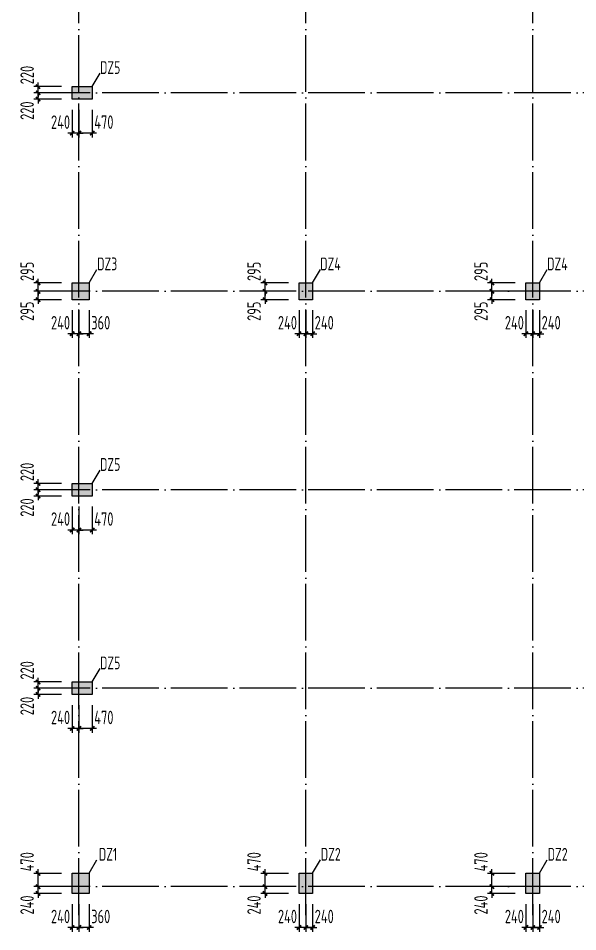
# Model space of a CAD drawing. Extents: x 492302 to 683319, y -252071 to 755100.
# Drawn here: x 525350 to 545075, y 493179 to 525401 of the extents above; entities that cross this region are included whole.
import ezdxf
from ezdxf.enums import TextEntityAlignment as Align

# ---------------------------------------------------------------- set-up
doc = ezdxf.new("R2010")
doc.units = 0
doc.header["$LTSCALE"] = 1000
doc.header["$MEASUREMENT"] = 0
doc.linetypes.add('DOTE', pattern=[2.42, 2, -0.2, 0.02, -0.2])
doc.layers.get('Defpoints').update_dxf_attribs({"color": 250})
for name, color, linetype in [('COLU', 253, 'Continuous'), ('COLU_DIM', 3, 'Continuous'), ('COLU_HATCH', 251, 'Continuous'), ('DOTE', 14, 'DOTE'), ('STAIR', 3, 'Continuous')]:
    doc.layers.add(name, color=color, linetype=linetype)
doc.styles.add('TSSD_Dimension', font='Tssdeng.shx', dxfattribs={"width": 0.7, "bigfont": 'hztxt.shx'})
doc.styles.add('TSSD_REIN', font='tssdeng.shx', dxfattribs={"width": 0.7, "bigfont": 'tssdchn.shx'})
doc.dimstyles.new('TSSD_150_150', dxfattribs={"dimtxt": 475, "dimasz": 150, "dimexe": 150, "dimexo": 375, "dimgap": 150, "dimtad": 1, "dimdec": 0, "dimzin": 0, "dimdsep": 46, "dimtxsty": 'TSSD_Dimension', "dimblk": 'ARCHTICK', "dimcen": 0, "dimdle": 150, "dimclrt": 7, "dimadec": 0, "dimazin": 0, "dimtfac": 1, "dimtdec": 0, "dimtix": 1, "dimtmove": 2, "dimatfit": 3, "dimfxl": 0, "dimtolj": 1, "dimtzin": 0, "dimarcsym": 0})

# ---------------------------------------------------------------- blocks, each defined once
blk = doc.blocks.new('_ArchTick')
at = {"color": 0, "linetype": 'ByBlock', "const_width": 0.4}
blk.add_lwpolyline([(-0.5, -0.5), (0.5, 0.5)], dxfattribs=at)
blk = doc.blocks.new('*D356')
at = {"layer": 'COLU_DIM', "color": 0, "lineweight": -2}
for p, q in [((535489, 494154), (535489, 493179)), ((535729, 494154), (535729, 493179)), ((535489, 493329), (535339, 493329)), ((535729, 493329), (535489, 493329)), ((535729, 493329), (535879, 493329))]:
    blk.add_line(p, q, dxfattribs=at)
at = {"layer": 'Defpoints', "color": 0}
for p in [(535489, 494529), (535729, 494529), (535489, 493329)]:
    blk.add_point(p, dxfattribs=at)
at = {"layer": 'COLU_DIM', "color": 0, "lineweight": -2, "xscale": 150, "yscale": 150, "zscale": 150}
blk.add_blockref('_ArchTick', (535489, 493329), dxfattribs=at)
at = {"layer": 'COLU_DIM', "color": 0, "lineweight": -2, "xscale": 150, "yscale": 150, "zscale": 150, "rotation": 180}
blk.add_blockref('_ArchTick', (535729, 493329), dxfattribs=at)
at = {"layer": 'COLU_DIM', "color": 7, "insert": (536138, 493717), "char_height": 475, "attachment_point": 5, "style": 'TSSD_Dimension'}
blk.add_mtext('\\A1;240', dxfattribs=at)
blk = doc.blocks.new('*D357')
at = {"layer": 'COLU_DIM', "color": 0, "lineweight": -2}
for p, q in [((535249, 494154), (535249, 493179)), ((535489, 494154), (535489, 493179)), ((535249, 493329), (535099, 493329)), ((535489, 493329), (535249, 493329)), ((535489, 493329), (535639, 493329))]:
    blk.add_line(p, q, dxfattribs=at)
at = {"layer": 'Defpoints', "color": 0}
for p in [(535249, 494529), (535489, 494529), (535249, 493329)]:
    blk.add_point(p, dxfattribs=at)
at = {"layer": 'COLU_DIM', "color": 0, "lineweight": -2, "xscale": 150, "yscale": 150, "zscale": 150}
blk.add_blockref('_ArchTick', (535249, 493329), dxfattribs=at)
at = {"layer": 'COLU_DIM', "color": 0, "lineweight": -2, "xscale": 150, "yscale": 150, "zscale": 150, "rotation": 180}
blk.add_blockref('_ArchTick', (535489, 493329), dxfattribs=at)
at = {"layer": 'COLU_DIM', "color": 7, "insert": (534841, 493717), "char_height": 475, "attachment_point": 5, "style": 'TSSD_Dimension'}
blk.add_mtext('\\A1;240', dxfattribs=at)
blk = doc.blocks.new('*D358')
at = {"layer": 'COLU_DIM', "color": 0, "lineweight": -2}
for p, q in [((534874, 494769), (533899, 494769)), ((534049, 494769), (534049, 494919)), ((534049, 494529), (534049, 494769)), ((534874, 494529), (533899, 494529)), ((534049, 494529), (534049, 494379))]:
    blk.add_line(p, q, dxfattribs=at)
at = {"layer": 'Defpoints', "color": 0}
for p in [(534049, 494769), (535249, 494769), (535249, 494529)]:
    blk.add_point(p, dxfattribs=at)
at = {"layer": 'COLU_DIM', "color": 0, "lineweight": -2, "xscale": 150, "yscale": 150, "zscale": 150}
for p, rotation in [((534049, 494769), 270), ((534049, 494529), 90)]:
    blk.add_blockref('_ArchTick', p, dxfattribs=dict(at, rotation=rotation))
at = {"layer": 'COLU_DIM', "color": 7, "insert": (533662, 494121), "char_height": 475, "attachment_point": 5, "rotation": 90, "style": 'TSSD_Dimension'}
blk.add_mtext('\\A1;240', dxfattribs=at)
blk = doc.blocks.new('*D359')
at = {"layer": 'COLU_DIM', "color": 0, "lineweight": -2}
for p, q in [((534049, 494619), (534049, 495389)), ((534874, 495239), (533899, 495239)), ((534874, 494769), (533899, 494769))]:
    blk.add_line(p, q, dxfattribs=at)
at = {"layer": 'Defpoints', "color": 0}
for p in [(534049, 495239), (535249, 495239), (535249, 494769)]:
    blk.add_point(p, dxfattribs=at)
at = {"layer": 'COLU_DIM', "color": 0, "lineweight": -2, "xscale": 150, "yscale": 150, "zscale": 150}
for p, rotation in [((534049, 495239), 90), ((534049, 494769), 270)]:
    blk.add_blockref('_ArchTick', p, dxfattribs=dict(at, rotation=rotation))
at = {"layer": 'COLU_DIM', "color": 7, "insert": (533662, 495648), "char_height": 475, "attachment_point": 5, "rotation": 90, "style": 'TSSD_Dimension'}
blk.add_mtext('\\A1;470', dxfattribs=at)
blk = doc.blocks.new('*D360')
at = {"layer": 'COLU_DIM', "color": 0, "lineweight": -2}
for p, q in [((527489, 494154), (527489, 493179)), ((527849, 494154), (527849, 493179)), ((527999, 493329), (527339, 493329))]:
    blk.add_line(p, q, dxfattribs=at)
at = {"layer": 'Defpoints', "color": 0}
for p in [(527489, 494529), (527849, 494529), (527489, 493329)]:
    blk.add_point(p, dxfattribs=at)
at = {"layer": 'COLU_DIM', "color": 0, "lineweight": -2, "xscale": 150, "yscale": 150, "zscale": 150, "rotation": 180}
blk.add_blockref('_ArchTick', (527489, 493329), dxfattribs=at)
at = {"layer": 'COLU_DIM', "color": 0, "lineweight": -2, "xscale": 150, "yscale": 150, "zscale": 150}
blk.add_blockref('_ArchTick', (527849, 493329), dxfattribs=at)
at = {"layer": 'COLU_DIM', "color": 7, "insert": (528258, 493717), "char_height": 475, "attachment_point": 5, "style": 'TSSD_Dimension'}
blk.add_mtext('\\A1;360', dxfattribs=at)
blk = doc.blocks.new('*D361')
at = {"layer": 'COLU_DIM', "color": 0, "lineweight": -2}
for p, q in [((527249, 494154), (527249, 493179)), ((527489, 494154), (527489, 493179)), ((527249, 493329), (527099, 493329)), ((527489, 493329), (527249, 493329)), ((527489, 493329), (527639, 493329))]:
    blk.add_line(p, q, dxfattribs=at)
at = {"layer": 'Defpoints', "color": 0}
for p in [(527249, 494529), (527489, 494529), (527249, 493329)]:
    blk.add_point(p, dxfattribs=at)
at = {"layer": 'COLU_DIM', "color": 0, "lineweight": -2, "xscale": 150, "yscale": 150, "zscale": 150}
blk.add_blockref('_ArchTick', (527249, 493329), dxfattribs=at)
at = {"layer": 'COLU_DIM', "color": 0, "lineweight": -2, "xscale": 150, "yscale": 150, "zscale": 150, "rotation": 180}
blk.add_blockref('_ArchTick', (527489, 493329), dxfattribs=at)
at = {"layer": 'COLU_DIM', "color": 7, "insert": (526841, 493717), "char_height": 475, "attachment_point": 5, "style": 'TSSD_Dimension'}
blk.add_mtext('\\A1;240', dxfattribs=at)
blk = doc.blocks.new('*D398')
at = {"layer": 'COLU_DIM', "color": 0, "lineweight": -2}
for p, q in [((526874, 494769), (525899, 494769)), ((526049, 494769), (526049, 494919)), ((526049, 494529), (526049, 494769)), ((526874, 494529), (525899, 494529)), ((526049, 494529), (526049, 494379))]:
    blk.add_line(p, q, dxfattribs=at)
at = {"layer": 'Defpoints', "color": 0}
for p in [(526049, 494769), (527249, 494769), (527249, 494529)]:
    blk.add_point(p, dxfattribs=at)
at = {"layer": 'COLU_DIM', "color": 0, "lineweight": -2, "xscale": 150, "yscale": 150, "zscale": 150}
for p, rotation in [((526049, 494769), 270), ((526049, 494529), 90)]:
    blk.add_blockref('_ArchTick', p, dxfattribs=dict(at, rotation=rotation))
at = {"layer": 'COLU_DIM', "color": 7, "insert": (525662, 494121), "char_height": 475, "attachment_point": 5, "rotation": 90, "style": 'TSSD_Dimension'}
blk.add_mtext('\\A1;240', dxfattribs=at)
blk = doc.blocks.new('*D399')
at = {"layer": 'COLU_DIM', "color": 0, "lineweight": -2}
for p, q in [((526049, 494619), (526049, 495389)), ((526874, 495239), (525899, 495239)), ((526874, 494769), (525899, 494769))]:
    blk.add_line(p, q, dxfattribs=at)
at = {"layer": 'Defpoints', "color": 0}
for p in [(526049, 495239), (527249, 495239), (527249, 494769)]:
    blk.add_point(p, dxfattribs=at)
at = {"layer": 'COLU_DIM', "color": 0, "lineweight": -2, "xscale": 150, "yscale": 150, "zscale": 150}
for p, rotation in [((526049, 495239), 90), ((526049, 494769), 270)]:
    blk.add_blockref('_ArchTick', p, dxfattribs=dict(at, rotation=rotation))
at = {"layer": 'COLU_DIM', "color": 7, "insert": (525662, 495648), "char_height": 475, "attachment_point": 5, "rotation": 90, "style": 'TSSD_Dimension'}
blk.add_mtext('\\A1;470', dxfattribs=at)
blk = doc.blocks.new('*D366')
at = {"layer": 'COLU_DIM', "color": 0, "lineweight": -2}
for p, q in [((543489, 494154), (543489, 493179)), ((543729, 494154), (543729, 493179)), ((543489, 493329), (543339, 493329)), ((543729, 493329), (543489, 493329)), ((543729, 493329), (543879, 493329))]:
    blk.add_line(p, q, dxfattribs=at)
at = {"layer": 'Defpoints', "color": 0}
for p in [(543489, 494529), (543729, 494529), (543489, 493329)]:
    blk.add_point(p, dxfattribs=at)
at = {"layer": 'COLU_DIM', "color": 0, "lineweight": -2, "xscale": 150, "yscale": 150, "zscale": 150}
blk.add_blockref('_ArchTick', (543489, 493329), dxfattribs=at)
at = {"layer": 'COLU_DIM', "color": 0, "lineweight": -2, "xscale": 150, "yscale": 150, "zscale": 150, "rotation": 180}
blk.add_blockref('_ArchTick', (543729, 493329), dxfattribs=at)
at = {"layer": 'COLU_DIM', "color": 7, "insert": (544138, 493717), "char_height": 475, "attachment_point": 5, "style": 'TSSD_Dimension'}
blk.add_mtext('\\A1;240', dxfattribs=at)
blk = doc.blocks.new('*D367')
at = {"layer": 'COLU_DIM', "color": 0, "lineweight": -2}
for p, q in [((543249, 494154), (543249, 493179)), ((543489, 494154), (543489, 493179)), ((543249, 493329), (543099, 493329)), ((543489, 493329), (543249, 493329)), ((543489, 493329), (543639, 493329))]:
    blk.add_line(p, q, dxfattribs=at)
at = {"layer": 'Defpoints', "color": 0}
for p in [(543249, 494529), (543489, 494529), (543249, 493329)]:
    blk.add_point(p, dxfattribs=at)
at = {"layer": 'COLU_DIM', "color": 0, "lineweight": -2, "xscale": 150, "yscale": 150, "zscale": 150}
blk.add_blockref('_ArchTick', (543249, 493329), dxfattribs=at)
at = {"layer": 'COLU_DIM', "color": 0, "lineweight": -2, "xscale": 150, "yscale": 150, "zscale": 150, "rotation": 180}
blk.add_blockref('_ArchTick', (543489, 493329), dxfattribs=at)
at = {"layer": 'COLU_DIM', "color": 7, "insert": (542841, 493717), "char_height": 475, "attachment_point": 5, "style": 'TSSD_Dimension'}
blk.add_mtext('\\A1;240', dxfattribs=at)
blk = doc.blocks.new('*D368')
at = {"layer": 'COLU_DIM', "color": 0, "lineweight": -2}
for p, q in [((542874, 494769), (541899, 494769)), ((542049, 494769), (542049, 494919)), ((542049, 494529), (542049, 494769)), ((542874, 494529), (541899, 494529)), ((542049, 494529), (542049, 494379))]:
    blk.add_line(p, q, dxfattribs=at)
at = {"layer": 'Defpoints', "color": 0}
for p in [(542049, 494769), (543249, 494769), (543249, 494529)]:
    blk.add_point(p, dxfattribs=at)
at = {"layer": 'COLU_DIM', "color": 0, "lineweight": -2, "xscale": 150, "yscale": 150, "zscale": 150}
for p, rotation in [((542049, 494769), 270), ((542049, 494529), 90)]:
    blk.add_blockref('_ArchTick', p, dxfattribs=dict(at, rotation=rotation))
at = {"layer": 'COLU_DIM', "color": 7, "insert": (541662, 494121), "char_height": 475, "attachment_point": 5, "rotation": 90, "style": 'TSSD_Dimension'}
blk.add_mtext('\\A1;240', dxfattribs=at)
blk = doc.blocks.new('*D369')
at = {"layer": 'COLU_DIM', "color": 0, "lineweight": -2}
for p, q in [((542049, 494619), (542049, 495389)), ((542874, 495239), (541899, 495239)), ((542874, 494769), (541899, 494769))]:
    blk.add_line(p, q, dxfattribs=at)
at = {"layer": 'Defpoints', "color": 0}
for p in [(542049, 495239), (543249, 495239), (543249, 494769)]:
    blk.add_point(p, dxfattribs=at)
at = {"layer": 'COLU_DIM', "color": 0, "lineweight": -2, "xscale": 150, "yscale": 150, "zscale": 150}
for p, rotation in [((542049, 495239), 90), ((542049, 494769), 270)]:
    blk.add_blockref('_ArchTick', p, dxfattribs=dict(at, rotation=rotation))
at = {"layer": 'COLU_DIM', "color": 7, "insert": (541662, 495648), "char_height": 475, "attachment_point": 5, "rotation": 90, "style": 'TSSD_Dimension'}
blk.add_mtext('\\A1;470', dxfattribs=at)
blk = doc.blocks.new('*D284')
at = {"layer": 'COLU_DIM', "color": 0, "lineweight": -2}
for p, q in [((535489, 515099), (535489, 514124)), ((535729, 515099), (535729, 514124)), ((535489, 514274), (535339, 514274)), ((535729, 514274), (535489, 514274)), ((535729, 514274), (535879, 514274))]:
    blk.add_line(p, q, dxfattribs=at)
at = {"layer": 'Defpoints', "color": 0}
for p in [(535489, 515474), (535729, 515474), (535489, 514274)]:
    blk.add_point(p, dxfattribs=at)
at = {"layer": 'COLU_DIM', "color": 0, "lineweight": -2, "xscale": 150, "yscale": 150, "zscale": 150}
blk.add_blockref('_ArchTick', (535489, 514274), dxfattribs=at)
at = {"layer": 'COLU_DIM', "color": 0, "lineweight": -2, "xscale": 150, "yscale": 150, "zscale": 150, "rotation": 180}
blk.add_blockref('_ArchTick', (535729, 514274), dxfattribs=at)
at = {"layer": 'COLU_DIM', "color": 7, "insert": (536138, 514662), "char_height": 475, "attachment_point": 5, "style": 'TSSD_Dimension'}
blk.add_mtext('\\A1;240', dxfattribs=at)
blk = doc.blocks.new('*D285')
at = {"layer": 'COLU_DIM', "color": 0, "lineweight": -2}
for p, q in [((535249, 515099), (535249, 514124)), ((535489, 515099), (535489, 514124)), ((535249, 514274), (535099, 514274)), ((535489, 514274), (535249, 514274)), ((535489, 514274), (535639, 514274))]:
    blk.add_line(p, q, dxfattribs=at)
at = {"layer": 'Defpoints', "color": 0}
for p in [(535249, 515474), (535489, 515474), (535249, 514274)]:
    blk.add_point(p, dxfattribs=at)
at = {"layer": 'COLU_DIM', "color": 0, "lineweight": -2, "xscale": 150, "yscale": 150, "zscale": 150}
blk.add_blockref('_ArchTick', (535249, 514274), dxfattribs=at)
at = {"layer": 'COLU_DIM', "color": 0, "lineweight": -2, "xscale": 150, "yscale": 150, "zscale": 150, "rotation": 180}
blk.add_blockref('_ArchTick', (535489, 514274), dxfattribs=at)
at = {"layer": 'COLU_DIM', "color": 7, "insert": (534841, 514662), "char_height": 475, "attachment_point": 5, "style": 'TSSD_Dimension'}
blk.add_mtext('\\A1;240', dxfattribs=at)
blk = doc.blocks.new('*D286')
at = {"layer": 'COLU_DIM', "color": 0, "lineweight": -2}
for p, q in [((534049, 515769), (534049, 515919)), ((534874, 515769), (533899, 515769)), ((534049, 515474), (534049, 515769)), ((534874, 515474), (533899, 515474)), ((534049, 515474), (534049, 515324))]:
    blk.add_line(p, q, dxfattribs=at)
at = {"layer": 'Defpoints', "color": 0}
for p in [(534049, 515769), (535249, 515769), (535249, 515474)]:
    blk.add_point(p, dxfattribs=at)
at = {"layer": 'COLU_DIM', "color": 0, "lineweight": -2, "xscale": 150, "yscale": 150, "zscale": 150}
for p, rotation in [((534049, 515769), 270), ((534049, 515474), 90)]:
    blk.add_blockref('_ArchTick', p, dxfattribs=dict(at, rotation=rotation))
at = {"layer": 'COLU_DIM', "color": 7, "insert": (533662, 515066), "char_height": 475, "attachment_point": 5, "rotation": 90, "style": 'TSSD_Dimension'}
blk.add_mtext('\\A1;295', dxfattribs=at)
blk = doc.blocks.new('*D287')
at = {"layer": 'COLU_DIM', "color": 0, "lineweight": -2}
for p, q in [((534049, 516064), (534049, 516214)), ((534874, 516064), (533899, 516064)), ((534049, 515769), (534049, 516064)), ((534874, 515769), (533899, 515769)), ((534049, 515769), (534049, 515619))]:
    blk.add_line(p, q, dxfattribs=at)
at = {"layer": 'Defpoints', "color": 0}
for p in [(534049, 516064), (535249, 516064), (535249, 515769)]:
    blk.add_point(p, dxfattribs=at)
at = {"layer": 'COLU_DIM', "color": 0, "lineweight": -2, "xscale": 150, "yscale": 150, "zscale": 150}
for p, rotation in [((534049, 516064), 270), ((534049, 515769), 90)]:
    blk.add_blockref('_ArchTick', p, dxfattribs=dict(at, rotation=rotation))
at = {"layer": 'COLU_DIM', "color": 7, "insert": (533662, 516473), "char_height": 475, "attachment_point": 5, "rotation": 90, "style": 'TSSD_Dimension'}
blk.add_mtext('\\A1;295', dxfattribs=at)
blk = doc.blocks.new('*D288')
at = {"layer": 'COLU_DIM', "color": 0, "lineweight": -2}
for p, q in [((527489, 515099), (527489, 514124)), ((527849, 515099), (527849, 514124)), ((527999, 514274), (527339, 514274))]:
    blk.add_line(p, q, dxfattribs=at)
at = {"layer": 'Defpoints', "color": 0}
for p in [(527489, 515474), (527849, 515474), (527489, 514274)]:
    blk.add_point(p, dxfattribs=at)
at = {"layer": 'COLU_DIM', "color": 0, "lineweight": -2, "xscale": 150, "yscale": 150, "zscale": 150, "rotation": 180}
blk.add_blockref('_ArchTick', (527489, 514274), dxfattribs=at)
at = {"layer": 'COLU_DIM', "color": 0, "lineweight": -2, "xscale": 150, "yscale": 150, "zscale": 150}
blk.add_blockref('_ArchTick', (527849, 514274), dxfattribs=at)
at = {"layer": 'COLU_DIM', "color": 7, "insert": (528258, 514662), "char_height": 475, "attachment_point": 5, "style": 'TSSD_Dimension'}
blk.add_mtext('\\A1;360', dxfattribs=at)
blk = doc.blocks.new('*D289')
at = {"layer": 'COLU_DIM', "color": 0, "lineweight": -2}
for p, q in [((527249, 515099), (527249, 514124)), ((527489, 515099), (527489, 514124)), ((527249, 514274), (527099, 514274)), ((527489, 514274), (527249, 514274)), ((527489, 514274), (527639, 514274))]:
    blk.add_line(p, q, dxfattribs=at)
at = {"layer": 'Defpoints', "color": 0}
for p in [(527249, 515474), (527489, 515474), (527249, 514274)]:
    blk.add_point(p, dxfattribs=at)
at = {"layer": 'COLU_DIM', "color": 0, "lineweight": -2, "xscale": 150, "yscale": 150, "zscale": 150}
blk.add_blockref('_ArchTick', (527249, 514274), dxfattribs=at)
at = {"layer": 'COLU_DIM', "color": 0, "lineweight": -2, "xscale": 150, "yscale": 150, "zscale": 150, "rotation": 180}
blk.add_blockref('_ArchTick', (527489, 514274), dxfattribs=at)
at = {"layer": 'COLU_DIM', "color": 7, "insert": (526841, 514662), "char_height": 475, "attachment_point": 5, "style": 'TSSD_Dimension'}
blk.add_mtext('\\A1;240', dxfattribs=at)
blk = doc.blocks.new('*D290')
at = {"layer": 'COLU_DIM', "color": 0, "lineweight": -2}
for p, q in [((526049, 515769), (526049, 515919)), ((526874, 515769), (525899, 515769)), ((526049, 515474), (526049, 515769)), ((526874, 515474), (525899, 515474)), ((526049, 515474), (526049, 515324))]:
    blk.add_line(p, q, dxfattribs=at)
at = {"layer": 'Defpoints', "color": 0}
for p in [(526049, 515769), (527249, 515769), (527249, 515474)]:
    blk.add_point(p, dxfattribs=at)
at = {"layer": 'COLU_DIM', "color": 0, "lineweight": -2, "xscale": 150, "yscale": 150, "zscale": 150}
for p, rotation in [((526049, 515769), 270), ((526049, 515474), 90)]:
    blk.add_blockref('_ArchTick', p, dxfattribs=dict(at, rotation=rotation))
at = {"layer": 'COLU_DIM', "color": 7, "insert": (525662, 515066), "char_height": 475, "attachment_point": 5, "rotation": 90, "style": 'TSSD_Dimension'}
blk.add_mtext('\\A1;295', dxfattribs=at)
blk = doc.blocks.new('*D291')
at = {"layer": 'COLU_DIM', "color": 0, "lineweight": -2}
for p, q in [((526049, 516064), (526049, 516214)), ((526874, 516064), (525899, 516064)), ((526049, 515769), (526049, 516064)), ((526874, 515769), (525899, 515769)), ((526049, 515769), (526049, 515619))]:
    blk.add_line(p, q, dxfattribs=at)
at = {"layer": 'Defpoints', "color": 0}
for p in [(526049, 516064), (527249, 516064), (527249, 515769)]:
    blk.add_point(p, dxfattribs=at)
at = {"layer": 'COLU_DIM', "color": 0, "lineweight": -2, "xscale": 150, "yscale": 150, "zscale": 150}
for p, rotation in [((526049, 516064), 270), ((526049, 515769), 90)]:
    blk.add_blockref('_ArchTick', p, dxfattribs=dict(at, rotation=rotation))
at = {"layer": 'COLU_DIM', "color": 7, "insert": (525662, 516473), "char_height": 475, "attachment_point": 5, "rotation": 90, "style": 'TSSD_Dimension'}
blk.add_mtext('\\A1;295', dxfattribs=at)
blk = doc.blocks.new('*D296')
at = {"layer": 'COLU_DIM', "color": 0, "lineweight": -2}
for p, q in [((543489, 515099), (543489, 514124)), ((543729, 515099), (543729, 514124)), ((543489, 514274), (543339, 514274)), ((543729, 514274), (543489, 514274)), ((543729, 514274), (543879, 514274))]:
    blk.add_line(p, q, dxfattribs=at)
at = {"layer": 'Defpoints', "color": 0}
for p in [(543489, 515474), (543729, 515474), (543489, 514274)]:
    blk.add_point(p, dxfattribs=at)
at = {"layer": 'COLU_DIM', "color": 0, "lineweight": -2, "xscale": 150, "yscale": 150, "zscale": 150}
blk.add_blockref('_ArchTick', (543489, 514274), dxfattribs=at)
at = {"layer": 'COLU_DIM', "color": 0, "lineweight": -2, "xscale": 150, "yscale": 150, "zscale": 150, "rotation": 180}
blk.add_blockref('_ArchTick', (543729, 514274), dxfattribs=at)
at = {"layer": 'COLU_DIM', "color": 7, "insert": (544138, 514662), "char_height": 475, "attachment_point": 5, "style": 'TSSD_Dimension'}
blk.add_mtext('\\A1;240', dxfattribs=at)
blk = doc.blocks.new('*D297')
at = {"layer": 'COLU_DIM', "color": 0, "lineweight": -2}
for p, q in [((543249, 515099), (543249, 514124)), ((543489, 515099), (543489, 514124)), ((543249, 514274), (543099, 514274)), ((543489, 514274), (543249, 514274)), ((543489, 514274), (543639, 514274))]:
    blk.add_line(p, q, dxfattribs=at)
at = {"layer": 'Defpoints', "color": 0}
for p in [(543249, 515474), (543489, 515474), (543249, 514274)]:
    blk.add_point(p, dxfattribs=at)
at = {"layer": 'COLU_DIM', "color": 0, "lineweight": -2, "xscale": 150, "yscale": 150, "zscale": 150}
blk.add_blockref('_ArchTick', (543249, 514274), dxfattribs=at)
at = {"layer": 'COLU_DIM', "color": 0, "lineweight": -2, "xscale": 150, "yscale": 150, "zscale": 150, "rotation": 180}
blk.add_blockref('_ArchTick', (543489, 514274), dxfattribs=at)
at = {"layer": 'COLU_DIM', "color": 7, "insert": (542841, 514662), "char_height": 475, "attachment_point": 5, "style": 'TSSD_Dimension'}
blk.add_mtext('\\A1;240', dxfattribs=at)
blk = doc.blocks.new('*D298')
at = {"layer": 'COLU_DIM', "color": 0, "lineweight": -2}
for p, q in [((542049, 515769), (542049, 515919)), ((542874, 515769), (541899, 515769)), ((542049, 515474), (542049, 515769)), ((542874, 515474), (541899, 515474)), ((542049, 515474), (542049, 515324))]:
    blk.add_line(p, q, dxfattribs=at)
at = {"layer": 'Defpoints', "color": 0}
for p in [(542049, 515769), (543249, 515769), (543249, 515474)]:
    blk.add_point(p, dxfattribs=at)
at = {"layer": 'COLU_DIM', "color": 0, "lineweight": -2, "xscale": 150, "yscale": 150, "zscale": 150}
for p, rotation in [((542049, 515769), 270), ((542049, 515474), 90)]:
    blk.add_blockref('_ArchTick', p, dxfattribs=dict(at, rotation=rotation))
at = {"layer": 'COLU_DIM', "color": 7, "insert": (541662, 515066), "char_height": 475, "attachment_point": 5, "rotation": 90, "style": 'TSSD_Dimension'}
blk.add_mtext('\\A1;295', dxfattribs=at)
blk = doc.blocks.new('*D299')
at = {"layer": 'COLU_DIM', "color": 0, "lineweight": -2}
for p, q in [((542049, 516064), (542049, 516214)), ((542874, 516064), (541899, 516064)), ((542049, 515769), (542049, 516064)), ((542874, 515769), (541899, 515769)), ((542049, 515769), (542049, 515619))]:
    blk.add_line(p, q, dxfattribs=at)
at = {"layer": 'Defpoints', "color": 0}
for p in [(542049, 516064), (543249, 516064), (543249, 515769)]:
    blk.add_point(p, dxfattribs=at)
at = {"layer": 'COLU_DIM', "color": 0, "lineweight": -2, "xscale": 150, "yscale": 150, "zscale": 150}
for p, rotation in [((542049, 516064), 270), ((542049, 515769), 90)]:
    blk.add_blockref('_ArchTick', p, dxfattribs=dict(at, rotation=rotation))
at = {"layer": 'COLU_DIM', "color": 7, "insert": (541662, 516473), "char_height": 475, "attachment_point": 5, "rotation": 90, "style": 'TSSD_Dimension'}
blk.add_mtext('\\A1;295', dxfattribs=at)
blk = doc.blocks.new('*D328')
at = {"layer": 'COLU_DIM', "color": 0, "lineweight": -2}
for p, q in [((527489, 522174), (527489, 521199)), ((527959, 522174), (527959, 521199)), ((528109, 521349), (527339, 521349))]:
    blk.add_line(p, q, dxfattribs=at)
at = {"layer": 'Defpoints', "color": 0}
for p in [(527489, 522549), (527959, 522549), (527489, 521349)]:
    blk.add_point(p, dxfattribs=at)
at = {"layer": 'COLU_DIM', "color": 0, "lineweight": -2, "xscale": 150, "yscale": 150, "zscale": 150, "rotation": 180}
blk.add_blockref('_ArchTick', (527489, 521349), dxfattribs=at)
at = {"layer": 'COLU_DIM', "color": 0, "lineweight": -2, "xscale": 150, "yscale": 150, "zscale": 150}
blk.add_blockref('_ArchTick', (527959, 521349), dxfattribs=at)
at = {"layer": 'COLU_DIM', "color": 7, "insert": (528368, 521737), "char_height": 475, "attachment_point": 5, "style": 'TSSD_Dimension'}
blk.add_mtext('\\A1;470', dxfattribs=at)
blk = doc.blocks.new('*D329')
at = {"layer": 'COLU_DIM', "color": 0, "lineweight": -2}
for p, q in [((527249, 522174), (527249, 521199)), ((527489, 522174), (527489, 521199)), ((527249, 521349), (527099, 521349)), ((527489, 521349), (527249, 521349)), ((527489, 521349), (527639, 521349))]:
    blk.add_line(p, q, dxfattribs=at)
at = {"layer": 'Defpoints', "color": 0}
for p in [(527249, 522549), (527489, 522549), (527249, 521349)]:
    blk.add_point(p, dxfattribs=at)
at = {"layer": 'COLU_DIM', "color": 0, "lineweight": -2, "xscale": 150, "yscale": 150, "zscale": 150}
blk.add_blockref('_ArchTick', (527249, 521349), dxfattribs=at)
at = {"layer": 'COLU_DIM', "color": 0, "lineweight": -2, "xscale": 150, "yscale": 150, "zscale": 150, "rotation": 180}
blk.add_blockref('_ArchTick', (527489, 521349), dxfattribs=at)
at = {"layer": 'COLU_DIM', "color": 7, "insert": (526841, 521737), "char_height": 475, "attachment_point": 5, "style": 'TSSD_Dimension'}
blk.add_mtext('\\A1;240', dxfattribs=at)
blk = doc.blocks.new('*D330')
at = {"layer": 'COLU_DIM', "color": 0, "lineweight": -2}
for p, q in [((526874, 522769), (525899, 522769)), ((526049, 522769), (526049, 522919)), ((526049, 522549), (526049, 522769)), ((526874, 522549), (525899, 522549)), ((526049, 522549), (526049, 522399))]:
    blk.add_line(p, q, dxfattribs=at)
at = {"layer": 'Defpoints', "color": 0}
for p in [(526049, 522769), (527249, 522769), (527249, 522549)]:
    blk.add_point(p, dxfattribs=at)
at = {"layer": 'COLU_DIM', "color": 0, "lineweight": -2, "xscale": 150, "yscale": 150, "zscale": 150}
for p, rotation in [((526049, 522769), 270), ((526049, 522549), 90)]:
    blk.add_blockref('_ArchTick', p, dxfattribs=dict(at, rotation=rotation))
at = {"layer": 'COLU_DIM', "color": 7, "insert": (525662, 522141), "char_height": 475, "attachment_point": 5, "rotation": 90, "style": 'TSSD_Dimension'}
blk.add_mtext('\\A1;220', dxfattribs=at)
blk = doc.blocks.new('*D331')
at = {"layer": 'COLU_DIM', "color": 0, "lineweight": -2}
for p, q in [((526874, 522989), (525899, 522989)), ((526049, 522989), (526049, 523139)), ((526049, 522769), (526049, 522989)), ((526874, 522769), (525899, 522769)), ((526049, 522769), (526049, 522619))]:
    blk.add_line(p, q, dxfattribs=at)
at = {"layer": 'Defpoints', "color": 0}
for p in [(526049, 522989), (527249, 522989), (527249, 522769)]:
    blk.add_point(p, dxfattribs=at)
at = {"layer": 'COLU_DIM', "color": 0, "lineweight": -2, "xscale": 150, "yscale": 150, "zscale": 150}
for p, rotation in [((526049, 522989), 270), ((526049, 522769), 90)]:
    blk.add_blockref('_ArchTick', p, dxfattribs=dict(at, rotation=rotation))
at = {"layer": 'COLU_DIM', "color": 7, "insert": (525662, 523398), "char_height": 475, "attachment_point": 5, "rotation": 90, "style": 'TSSD_Dimension'}
blk.add_mtext('\\A1;220', dxfattribs=at)
blk = doc.blocks.new('*D332')
at = {"layer": 'COLU_DIM', "color": 0, "lineweight": -2}
for p, q in [((527489, 508174), (527489, 507199)), ((527959, 508174), (527959, 507199)), ((528109, 507349), (527339, 507349))]:
    blk.add_line(p, q, dxfattribs=at)
at = {"layer": 'Defpoints', "color": 0}
for p in [(527489, 508549), (527959, 508549), (527489, 507349)]:
    blk.add_point(p, dxfattribs=at)
at = {"layer": 'COLU_DIM', "color": 0, "lineweight": -2, "xscale": 150, "yscale": 150, "zscale": 150, "rotation": 180}
blk.add_blockref('_ArchTick', (527489, 507349), dxfattribs=at)
at = {"layer": 'COLU_DIM', "color": 0, "lineweight": -2, "xscale": 150, "yscale": 150, "zscale": 150}
blk.add_blockref('_ArchTick', (527959, 507349), dxfattribs=at)
at = {"layer": 'COLU_DIM', "color": 7, "insert": (528368, 507737), "char_height": 475, "attachment_point": 5, "style": 'TSSD_Dimension'}
blk.add_mtext('\\A1;470', dxfattribs=at)
blk = doc.blocks.new('*D333')
at = {"layer": 'COLU_DIM', "color": 0, "lineweight": -2}
for p, q in [((527249, 508174), (527249, 507199)), ((527489, 508174), (527489, 507199)), ((527249, 507349), (527099, 507349)), ((527489, 507349), (527249, 507349)), ((527489, 507349), (527639, 507349))]:
    blk.add_line(p, q, dxfattribs=at)
at = {"layer": 'Defpoints', "color": 0}
for p in [(527249, 508549), (527489, 508549), (527249, 507349)]:
    blk.add_point(p, dxfattribs=at)
at = {"layer": 'COLU_DIM', "color": 0, "lineweight": -2, "xscale": 150, "yscale": 150, "zscale": 150}
blk.add_blockref('_ArchTick', (527249, 507349), dxfattribs=at)
at = {"layer": 'COLU_DIM', "color": 0, "lineweight": -2, "xscale": 150, "yscale": 150, "zscale": 150, "rotation": 180}
blk.add_blockref('_ArchTick', (527489, 507349), dxfattribs=at)
at = {"layer": 'COLU_DIM', "color": 7, "insert": (526841, 507737), "char_height": 475, "attachment_point": 5, "style": 'TSSD_Dimension'}
blk.add_mtext('\\A1;240', dxfattribs=at)
blk = doc.blocks.new('*D334')
at = {"layer": 'COLU_DIM', "color": 0, "lineweight": -2}
for p, q in [((526049, 508769), (526049, 508919)), ((526874, 508769), (525899, 508769)), ((526874, 508549), (525899, 508549)), ((526049, 508549), (526049, 508769)), ((526049, 508549), (526049, 508399))]:
    blk.add_line(p, q, dxfattribs=at)
at = {"layer": 'Defpoints', "color": 0}
for p in [(526049, 508769), (527249, 508769), (527249, 508549)]:
    blk.add_point(p, dxfattribs=at)
at = {"layer": 'COLU_DIM', "color": 0, "lineweight": -2, "xscale": 150, "yscale": 150, "zscale": 150}
for p, rotation in [((526049, 508769), 270), ((526049, 508549), 90)]:
    blk.add_blockref('_ArchTick', p, dxfattribs=dict(at, rotation=rotation))
at = {"layer": 'COLU_DIM', "color": 7, "insert": (525662, 508141), "char_height": 475, "attachment_point": 5, "rotation": 90, "style": 'TSSD_Dimension'}
blk.add_mtext('\\A1;220', dxfattribs=at)
blk = doc.blocks.new('*D335')
at = {"layer": 'COLU_DIM', "color": 0, "lineweight": -2}
for p, q in [((526049, 508989), (526049, 509139)), ((526874, 508989), (525899, 508989)), ((526049, 508769), (526049, 508989)), ((526874, 508769), (525899, 508769)), ((526049, 508769), (526049, 508619))]:
    blk.add_line(p, q, dxfattribs=at)
at = {"layer": 'Defpoints', "color": 0}
for p in [(526049, 508989), (527249, 508989), (527249, 508769)]:
    blk.add_point(p, dxfattribs=at)
at = {"layer": 'COLU_DIM', "color": 0, "lineweight": -2, "xscale": 150, "yscale": 150, "zscale": 150}
for p, rotation in [((526049, 508989), 270), ((526049, 508769), 90)]:
    blk.add_blockref('_ArchTick', p, dxfattribs=dict(at, rotation=rotation))
at = {"layer": 'COLU_DIM', "color": 7, "insert": (525662, 509398), "char_height": 475, "attachment_point": 5, "rotation": 90, "style": 'TSSD_Dimension'}
blk.add_mtext('\\A1;220', dxfattribs=at)
blk = doc.blocks.new('*D336')
at = {"layer": 'COLU_DIM', "color": 0, "lineweight": -2}
for p, q in [((527489, 501174), (527489, 500199)), ((527959, 501174), (527959, 500199)), ((528109, 500349), (527339, 500349))]:
    blk.add_line(p, q, dxfattribs=at)
at = {"layer": 'Defpoints', "color": 0}
for p in [(527489, 501549), (527959, 501549), (527489, 500349)]:
    blk.add_point(p, dxfattribs=at)
at = {"layer": 'COLU_DIM', "color": 0, "lineweight": -2, "xscale": 150, "yscale": 150, "zscale": 150, "rotation": 180}
blk.add_blockref('_ArchTick', (527489, 500349), dxfattribs=at)
at = {"layer": 'COLU_DIM', "color": 0, "lineweight": -2, "xscale": 150, "yscale": 150, "zscale": 150}
blk.add_blockref('_ArchTick', (527959, 500349), dxfattribs=at)
at = {"layer": 'COLU_DIM', "color": 7, "insert": (528368, 500737), "char_height": 475, "attachment_point": 5, "style": 'TSSD_Dimension'}
blk.add_mtext('\\A1;470', dxfattribs=at)
blk = doc.blocks.new('*D337')
at = {"layer": 'COLU_DIM', "color": 0, "lineweight": -2}
for p, q in [((527249, 501174), (527249, 500199)), ((527489, 501174), (527489, 500199)), ((527249, 500349), (527099, 500349)), ((527489, 500349), (527249, 500349)), ((527489, 500349), (527639, 500349))]:
    blk.add_line(p, q, dxfattribs=at)
at = {"layer": 'Defpoints', "color": 0}
for p in [(527249, 501549), (527489, 501549), (527249, 500349)]:
    blk.add_point(p, dxfattribs=at)
at = {"layer": 'COLU_DIM', "color": 0, "lineweight": -2, "xscale": 150, "yscale": 150, "zscale": 150}
blk.add_blockref('_ArchTick', (527249, 500349), dxfattribs=at)
at = {"layer": 'COLU_DIM', "color": 0, "lineweight": -2, "xscale": 150, "yscale": 150, "zscale": 150, "rotation": 180}
blk.add_blockref('_ArchTick', (527489, 500349), dxfattribs=at)
at = {"layer": 'COLU_DIM', "color": 7, "insert": (526841, 500737), "char_height": 475, "attachment_point": 5, "style": 'TSSD_Dimension'}
blk.add_mtext('\\A1;240', dxfattribs=at)
blk = doc.blocks.new('*D338')
at = {"layer": 'COLU_DIM', "color": 0, "lineweight": -2}
for p, q in [((526874, 501769), (525899, 501769)), ((526049, 501769), (526049, 501919)), ((526049, 501549), (526049, 501769)), ((526874, 501549), (525899, 501549)), ((526049, 501549), (526049, 501399))]:
    blk.add_line(p, q, dxfattribs=at)
at = {"layer": 'Defpoints', "color": 0}
for p in [(526049, 501769), (527249, 501769), (527249, 501549)]:
    blk.add_point(p, dxfattribs=at)
at = {"layer": 'COLU_DIM', "color": 0, "lineweight": -2, "xscale": 150, "yscale": 150, "zscale": 150}
for p, rotation in [((526049, 501769), 270), ((526049, 501549), 90)]:
    blk.add_blockref('_ArchTick', p, dxfattribs=dict(at, rotation=rotation))
at = {"layer": 'COLU_DIM', "color": 7, "insert": (525662, 501141), "char_height": 475, "attachment_point": 5, "rotation": 90, "style": 'TSSD_Dimension'}
blk.add_mtext('\\A1;220', dxfattribs=at)
blk = doc.blocks.new('*D339')
at = {"layer": 'COLU_DIM', "color": 0, "lineweight": -2}
for p, q in [((526049, 501989), (526049, 502139)), ((526874, 501989), (525899, 501989)), ((526874, 501769), (525899, 501769)), ((526049, 501769), (526049, 501989)), ((526049, 501769), (526049, 501619))]:
    blk.add_line(p, q, dxfattribs=at)
at = {"layer": 'Defpoints', "color": 0}
for p in [(526049, 501989), (527249, 501989), (527249, 501769)]:
    blk.add_point(p, dxfattribs=at)
at = {"layer": 'COLU_DIM', "color": 0, "lineweight": -2, "xscale": 150, "yscale": 150, "zscale": 150}
for p, rotation in [((526049, 501989), 270), ((526049, 501769), 90)]:
    blk.add_blockref('_ArchTick', p, dxfattribs=dict(at, rotation=rotation))
at = {"layer": 'COLU_DIM', "color": 7, "insert": (525662, 502398), "char_height": 475, "attachment_point": 5, "rotation": 90, "style": 'TSSD_Dimension'}
blk.add_mtext('\\A1;220', dxfattribs=at)

msp = doc.modelspace()

# ---------------------------------------------------------------- hatches: boundary and pattern name
at = {"layer": 'COLU_HATCH'}
for points in [[(527959.4, 522549.3), (527249.4, 522549.3), (527249.4, 522989.3), (527959.4, 522989.3)], [(527249.4, 515474.3), (527249.4, 516064.3), (527849.4, 516064.3), (527849.4, 515474.3)], [(535249.4, 515474.3), (535249.4, 516064.3), (535729.4, 516064.3), (535729.4, 515474.3)], [(543249.4, 515474.3), (543249.4, 516064.3), (543729.4, 516064.3), (543729.4, 515474.3)], [(527959.4, 508549.3), (527249.4, 508549.3), (527249.4, 508989.3), (527959.4, 508989.3)], [(527959.4, 501549.3), (527249.4, 501549.3), (527249.4, 501989.3), (527959.4, 501989.3)], [(527249.4, 494529.3), (527249.4, 495239.3), (527849.4, 495239.3), (527849.4, 494529.3)], [(535249.4, 494529.3), (535249.4, 495239.3), (535729.4, 495239.3), (535729.4, 494529.3)], [(543249.4, 494529.3), (543249.4, 495239.3), (543729.4, 495239.3), (543729.4, 494529.3)]]:
    msp.add_hatch(color=256, dxfattribs=at).paths.add_polyline_path(points)

# ---------------------------------------------------------------- linework, layer by layer
at = {"layer": 'COLU'}
for points in [[(527959.4, 522549.3), (527249.4, 522549.3), (527249.4, 522989.3), (527959.4, 522989.3)], [(527249.4, 515474.3), (527249.4, 516064.3), (527849.4, 516064.3), (527849.4, 515474.3)], [(535249.4, 515474.3), (535249.4, 516064.3), (535729.4, 516064.3), (535729.4, 515474.3)], [(543249.4, 515474.3), (543249.4, 516064.3), (543729.4, 516064.3), (543729.4, 515474.3)], [(527959.4, 508549.3), (527249.4, 508549.3), (527249.4, 508989.3), (527959.4, 508989.3)], [(527959.4, 501549.3), (527249.4, 501549.3), (527249.4, 501989.3), (527959.4, 501989.3)], [(527249.4, 494529.3), (527249.4, 495239.3), (527849.4, 495239.3), (527849.4, 494529.3)], [(535249.4, 494529.3), (535249.4, 495239.3), (535729.4, 495239.3), (535729.4, 494529.3)], [(543249.4, 494529.3), (543249.4, 495239.3), (543729.4, 495239.3), (543729.4, 494529.3)]]:
    msp.add_lwpolyline(points, close=True, dxfattribs=at)
at = {"layer": 'DOTE'}
for p, q in [((527489.4, 493769.3), (527489.4, 537769.3)), ((535489.4, 493769.3), (535489.4, 537769.3)), ((543489.4, 493769.3), (543489.4, 537769.3)), ((600489.4, 522769.3), (526489.4, 522769.3)), ((600489.4, 515769.3), (526489.4, 515769.3)), ((600489.4, 508769.3), (526489.4, 508769.3)), ((600489.4, 501769.3), (526489.4, 501769.3)), ((600489.4, 494769.3), (526489.4, 494769.3))]:
    msp.add_line(p, q, dxfattribs=at)
at = {"layer": 'STAIR'}
for p, q in [((527959.4, 522989.3), (528232.4, 523465.2)), ((527849.4, 516064.3), (528122.4, 516540.2)), ((535729.4, 516064.3), (536002.4, 516540.2)), ((543729.4, 516064.3), (544002.4, 516540.2)), ((527959.4, 508989.3), (528232.4, 509465.2)), ((527959.4, 501989.3), (528232.4, 502465.2)), ((527849.4, 495239.3), (528122.4, 495715.2)), ((535729.4, 495239.3), (536002.4, 495715.2)), ((543729.4, 495239.3), (544002.4, 495715.2))]:
    msp.add_line(p, q, dxfattribs=at)

# ---------------------------------------------------------------- texts
at = {"layer": 'STAIR', "style": 'TSSD_REIN', "width": 0.7}
for s, p in [('DZ5', (528948.1, 523436)), ('DZ3', (528838.1, 516511)), ('DZ4', (536718.1, 516511)), ('DZ4', (544718.1, 516511)), ('DZ5', (528948.1, 509436)), ('DZ5', (528948.1, 502436)), ('DZ1', (528838.1, 495686)), ('DZ2', (536718.1, 495686)), ('DZ2', (544718.1, 495686))]:
    msp.add_text(s, height=450, dxfattribs=at).set_placement(p, align=Align.RIGHT)

# ---------------------------------------------------------------- dimensions: what is measured, and where the dimension line sits
at = {"layer": 'COLU_DIM'}
for base, p1, p2, angle, picture, middle in [((526049.4, 522989.3), (527249.4, 522769.3), (527249.4, 522989.3), 90, '*D331', (525661.9, 523397.9)), ((526049.4, 522769.3), (527249.4, 522549.3), (527249.4, 522769.3), 90, '*D330', (525661.9, 522140.7)), ((527249.4, 521349.3), (527489.4, 522549.3), (527249.4, 522549.3), 180, '*D329', (526840.8, 521736.8)), ((527489.4, 521349.3), (527959.4, 522549.3), (527489.4, 522549.3), 180, '*D328', (528368, 521736.8)), ((526049.4, 516064.3), (527249.4, 515769.3), (527249.4, 516064.3), 90, '*D291', (525661.9, 516472.9)), ((534049.4, 516064.3), (535249.4, 515769.3), (535249.4, 516064.3), 90, '*D287', (533661.9, 516472.9)), ((542049.4, 516064.3), (543249.4, 515769.3), (543249.4, 516064.3), 90, '*D299', (541661.9, 516472.9)), ((526049.4, 515769.3), (527249.4, 515474.3), (527249.4, 515769.3), 90, '*D290', (525661.9, 515065.7)), ((534049.4, 515769.3), (535249.4, 515474.3), (535249.4, 515769.3), 90, '*D286', (533661.9, 515065.7)), ((542049.4, 515769.3), (543249.4, 515474.3), (543249.4, 515769.3), 90, '*D298', (541661.9, 515065.7)), ((527249.4, 514274.3), (527489.4, 515474.3), (527249.4, 515474.3), 180, '*D289', (526840.8, 514661.8)), ((527489.4, 514274.3), (527849.4, 515474.3), (527489.4, 515474.3), 180, '*D288', (528258, 514661.8)), ((535249.4, 514274.3), (535489.4, 515474.3), (535249.4, 515474.3), 180, '*D285', (534840.8, 514661.8)), ((535489.4, 514274.3), (535729.4, 515474.3), (535489.4, 515474.3), 180, '*D284', (536138, 514661.8)), ((543249.4, 514274.3), (543489.4, 515474.3), (543249.4, 515474.3), 180, '*D297', (542840.8, 514661.8)), ((543489.4, 514274.3), (543729.4, 515474.3), (543489.4, 515474.3), 180, '*D296', (544138, 514661.8)), ((526049.4, 508989.3), (527249.4, 508769.3), (527249.4, 508989.3), 90, '*D335', (525661.9, 509397.9)), ((526049.4, 508769.3), (527249.4, 508549.3), (527249.4, 508769.3), 90, '*D334', (525661.9, 508140.7)), ((527249.4, 507349.3), (527489.4, 508549.3), (527249.4, 508549.3), 180, '*D333', (526840.8, 507736.8)), ((527489.4, 507349.3), (527959.4, 508549.3), (527489.4, 508549.3), 180, '*D332', (528368, 507736.8)), ((526049.4, 501989.3), (527249.4, 501769.3), (527249.4, 501989.3), 90, '*D339', (525661.9, 502397.9)), ((526049.4, 501769.3), (527249.4, 501549.3), (527249.4, 501769.3), 90, '*D338', (525661.9, 501140.7)), ((527249.4, 500349.3), (527489.4, 501549.3), (527249.4, 501549.3), 180, '*D337', (526840.8, 500736.8)), ((527489.4, 500349.3), (527959.4, 501549.3), (527489.4, 501549.3), 180, '*D336', (528368, 500736.8)), ((526049.4, 495239.3), (527249.4, 494769.3), (527249.4, 495239.3), 90, '*D399', (525661.9, 495647.9)), ((534049.4, 495239.3), (535249.4, 494769.3), (535249.4, 495239.3), 90, '*D359', (533661.9, 495647.9)), ((542049.4, 495239.3), (543249.4, 494769.3), (543249.4, 495239.3), 90, '*D369', (541661.9, 495647.9)), ((526049.4, 494769.3), (527249.4, 494529.3), (527249.4, 494769.3), 90, '*D398', (525661.9, 494120.7)), ((534049.4, 494769.3), (535249.4, 494529.3), (535249.4, 494769.3), 90, '*D358', (533661.9, 494120.7)), ((542049.4, 494769.3), (543249.4, 494529.3), (543249.4, 494769.3), 90, '*D368', (541661.9, 494120.7)), ((527249.4, 493329.3), (527489.4, 494529.3), (527249.4, 494529.3), 180, '*D361', (526840.8, 493716.8)), ((527489.4, 493329.3), (527849.4, 494529.3), (527489.4, 494529.3), 180, '*D360', (528258, 493716.8)), ((535249.4, 493329.3), (535489.4, 494529.3), (535249.4, 494529.3), 180, '*D357', (534840.8, 493716.8)), ((535489.4, 493329.3), (535729.4, 494529.3), (535489.4, 494529.3), 180, '*D356', (536138, 493716.8)), ((543249.4, 493329.3), (543489.4, 494529.3), (543249.4, 494529.3), 180, '*D367', (542840.8, 493716.8)), ((543489.4, 493329.3), (543729.4, 494529.3), (543489.4, 494529.3), 180, '*D366', (544138, 493716.8))]:
    dim = msp.add_linear_dim(base=base, p1=p1, p2=p2, angle=angle, dimstyle='TSSD_150_150', dxfattribs=at)
    dim.commit()
    dim.dimension.update_dxf_attribs({"geometry": picture, "text_midpoint": middle, "dimtype": 160})

doc.saveas('drawing.dxf')
